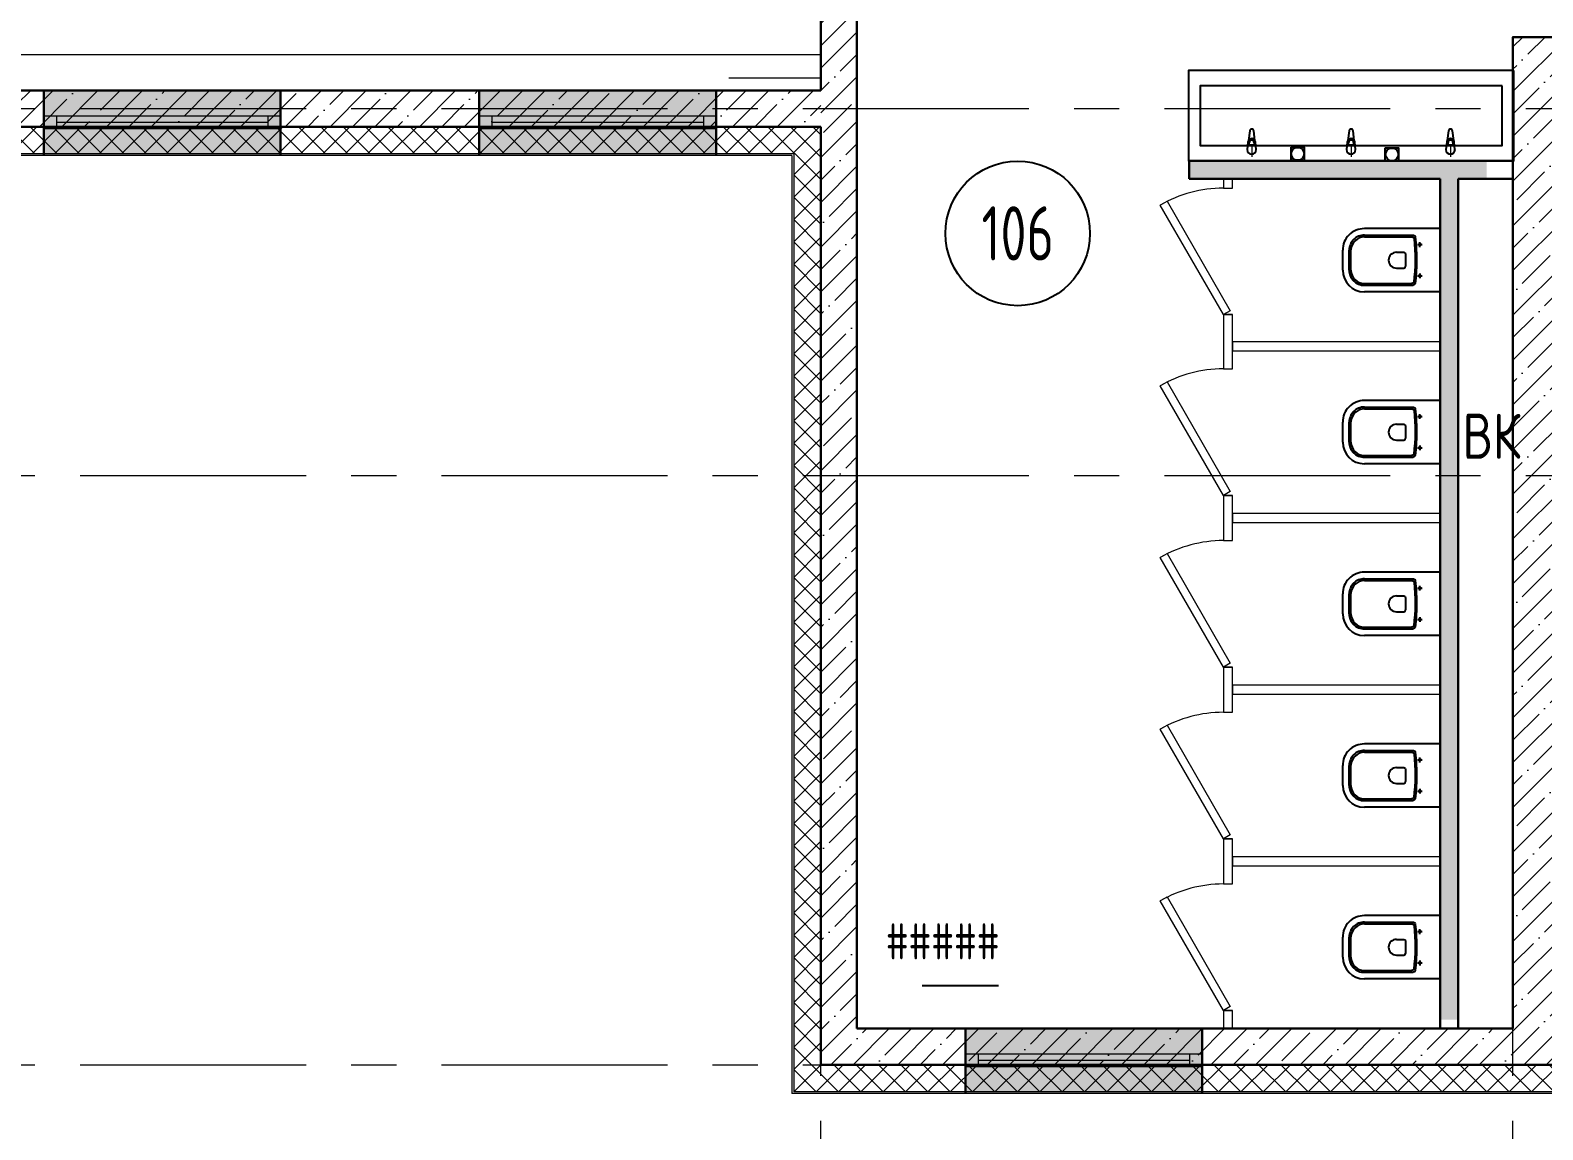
# Model space of a CAD drawing. Header units: millimetres. Extents: x -13407 to 8063098, y -2635 to 109271.
# Drawn here: x 43160 to 51530, y 5890 to 11974 of the extents above; entities that cross this region are included whole.
import ezdxf
from ezdxf.enums import TextEntityAlignment as Align

# ---------------------------------------------------------------- set-up
doc = ezdxf.new("R2010")
doc.units = ezdxf.units.MM
doc.linetypes.add('CENTER', pattern=[2, 1.25, -0.25, 0.25, -0.25])
doc.layers.get('Defpoints').update_dxf_attribs({"color": 6})
for name, color, linetype, lineweight in [('АР_Двери', 5, 'Continuous', 18), ('АР_Маркер экспликации', 239, 'Continuous', 13), ('АР_Навесной фасад', 5, 'Continuous', 5), ('АР_Номер помещения', 1, 'Continuous', 25), ('АР_Окна БЛОК', 250, 'Continuous', 13), ('АР_Оси', 193, 'Continuous', 9), ('АР_Перегородки газоблок', 165, 'Continuous', 30), ('АР_Перегородки газоблок_Штрих', 165, 'Continuous', 5), ('АР_Перегородки сантехнические', 216, 'Continuous', 9), ('АР_Подоконники', 163, 'Continuous', 9), ('АР_Помещения_площадь', 19, 'Continuous', 9), ('АР_Сущ Несущая стена', 202, 'Continuous', 30), ('АР_Утеплитель', 250, 'Continuous', 9), ('АР_Штриховка монолит', 250, 'Continuous', 9), ('ТХ_мебель передв', 250, 'Continuous', 13)]:
    doc.layers.add(name, color=color, linetype=linetype, lineweight=lineweight)
for name, color, linetype in [('АР_Отверстия', 251, 'Continuous'), ('ТХ_дозаторы', 7, 'Continuous'), ('ТХ_сантехника', 253, 'Continuous')]:
    doc.layers.add(name, color=color, linetype=linetype)
doc.layers.get('АР_Маркер экспликации').off()
doc.styles.add('ICOCPEUR', font='isocpeur.ttf')
doc.styles.add('ISOCPEUR', font='isocpeur.ttf', dxfattribs={"width": 0.7})
doc.styles.get("Standard").update_dxf_attribs({"font": 'arial.ttf'})

# ---------------------------------------------------------------- blocks, each defined once
blk = doc.blocks.new('*U321')
at = {"color": 253}
for p, q in [((0, 0), (0, -50)), ((700, 0), (700, -50))]:
    blk.add_line(p, q, dxfattribs=at)
blk.add_lwpolyline([(0, 0), (606.2, 350), (628.1, 312.1), (21.9, -37.9)], close=True, dxfattribs=at)
blk.add_arc((0, 0), 700, 0, 30, dxfattribs=at)
blk = doc.blocks.new('*U315')
at = {"color": 253}
for p, q in [((0, 0), (0, -50)), ((700, 0), (700, -50))]:
    blk.add_line(p, q, dxfattribs=at)
blk.add_lwpolyline([(0, 0), (606.2, 350), (628.1, 312.1), (21.9, -37.9)], close=True, dxfattribs=at)
blk.add_arc((0, 0), 700, 0, 30, dxfattribs=at)
blk = doc.blocks.new('*U316')
at = {"color": 253}
for p, q in [((0, 0), (0, -50)), ((700, 0), (700, -50))]:
    blk.add_line(p, q, dxfattribs=at)
blk.add_lwpolyline([(0, 0), (606.2, 350), (628.1, 312.1), (21.9, -37.9)], close=True, dxfattribs=at)
blk.add_arc((0, 0), 700, 0, 30, dxfattribs=at)
blk = doc.blocks.new('*U317')
at = {"color": 253}
for p, q in [((0, 0), (0, -50)), ((700, 0), (700, -50))]:
    blk.add_line(p, q, dxfattribs=at)
blk.add_lwpolyline([(0, 0), (606.2, 350), (628.1, 312.1), (21.9, -37.9)], close=True, dxfattribs=at)
blk.add_arc((0, 0), 700, 0, 30, dxfattribs=at)
blk = doc.blocks.new('*U318')
at = {"color": 253}
for p, q in [((0, 0), (0, -50)), ((700, 0), (700, -50))]:
    blk.add_line(p, q, dxfattribs=at)
blk.add_lwpolyline([(0, 0), (606.2, 350), (628.1, 312.1), (21.9, -37.9)], close=True, dxfattribs=at)
blk.add_arc((0, 0), 700, 0, 30, dxfattribs=at)
blk = doc.blocks.new('*U413')
h = blk.add_hatch(color=253)
h.dxf.hatch_style = 1
h.paths.add_polyline_path([(-1310, -140), (0, -140), (0, 220), (-1310, 220)])
at = {"color": 253, "lineweight": 30}
for p, q in [((-1310, -140), (-1310, 220)), ((0, -140), (0, 220))]:
    blk.add_line(p, q, dxfattribs=at)
at = {"color": 253}
for p, q in [((0, 220), (-1310, 220)), ((-1310, 70), (0, 70)), ((-1310, 0), (0, 0)), ((-1240, 0), (-1240, 70)), ((-1240, 35), (-70, 35)), ((-70, 0), (-70, 70)), ((-1310, -140), (0, -140)), ((-1310, -140), (-1310, -140)), ((-1310, -140), (-1310, -140)), ((0, -140), (0, -140)), ((0, -140), (0, -140))]:
    blk.add_line(p, q, dxfattribs=at)
blk = doc.blocks.new('*U414')
h = blk.add_hatch(color=253)
h.dxf.hatch_style = 1
h.paths.add_polyline_path([(-1310, -140), (0, -140), (0, 220), (-1310, 220)])
at = {"color": 253, "lineweight": 30}
for p, q in [((-1310, -140), (-1310, 220)), ((0, -140), (0, 220))]:
    blk.add_line(p, q, dxfattribs=at)
at = {"color": 253}
for p, q in [((0, 220), (-1310, 220)), ((-1310, 70), (0, 70)), ((-1310, 0), (0, 0)), ((-1240, 0), (-1240, 70)), ((-1240, 35), (-70, 35)), ((-70, 0), (-70, 70)), ((-1310, -140), (0, -140)), ((-1310, -140), (-1310, -140)), ((-1310, -140), (-1310, -140)), ((0, -140), (0, -140)), ((0, -140), (0, -140))]:
    blk.add_line(p, q, dxfattribs=at)
blk = doc.blocks.new('*U415')
h = blk.add_hatch(color=253)
h.dxf.hatch_style = 1
h.paths.add_polyline_path([(-1310, -140), (0, -140), (0, 220), (-1310, 220)])
at = {"color": 253, "lineweight": 30}
for p, q in [((-1310, -140), (-1310, 220)), ((0, -140), (0, 220))]:
    blk.add_line(p, q, dxfattribs=at)
at = {"color": 253}
for p, q in [((0, 220), (-1310, 220)), ((-1310, 70), (0, 70)), ((-1310, 0), (0, 0)), ((-1240, 0), (-1240, 70)), ((-1240, 35), (-70, 35)), ((-70, 0), (-70, 70)), ((-1310, -140), (0, -140)), ((-1310, -140), (-1310, -140)), ((-1310, -140), (-1310, -140)), ((0, -140), (0, -140)), ((0, -140), (0, -140))]:
    blk.add_line(p, q, dxfattribs=at)
blk = doc.blocks.new('*U569')
at = {"layer": 'Defpoints', "color": 253}
blk.add_line((-15942.6, 1641.5), (-16365, 1641.5), dxfattribs=at)
at = {"layer": 'АР_Номер помещения', "color": 253}
blk.add_circle((-15836.9, 5805.4), 400, dxfattribs=at)
at = {"layer": 'Defpoints', "color": 253, "style": 'ISOCPEUR', "width": 0.7}
blk.add_attdef('ПЛОЩАДЬ_ПОМЕЩЕНИЯ', text='', height=200, dxfattribs=at).set_placement((-15937.8, 1888), align=Align.MIDDLE_RIGHT)
at = {"layer": 'Defpoints', "color": 253, "style": 'ISOCPEUR', "width": 0.7, "flags": 1}
blk.add_attdef('КАТЕГОРИЯ', (-499.2, -2092.2), '', height=250, dxfattribs=at)
at = {"layer": 'АР_Номер помещения', "color": 253, "style": 'ISOCPEUR', "width": 0.7}
blk.add_attdef('НОМЕР_ПОМЕЩЕНИЯ', text='', height=300, dxfattribs=at).set_placement((-15836.9, 5805.4), align=Align.MIDDLE_CENTER)
at = {"layer": 'АР_Помещения_площадь', "color": 253, "lineweight": 30, "width": 0.7, "flags": 104}
blk.add_attdef('ИМЯ_ПОМЕЩЕНИЯ', text='', height=100, dxfattribs=at).set_placement((157.6, 1217.1), align=Align.MIDDLE_CENTER)
blk = doc.blocks.new('унитаз поликлиники')
at = {"color": 253}
for p, q in [((0, 175), (0, -175)), ((0, 175), (420, 175)), ((125.6, 86.7), (99.5, 86.7)), ((112.4, 73.1), (112.4, 100.2)), ((420, 138.7), (149.6, 138.7)), ((420, 129), (156.8, 128.7)), ((191.9, -33.7), (191.9, 33.7)), ((242.4, 43.7), (201.9, 43.7)), ((494, 57.1), (494, -57.1)), ((504, 55), (504, -55)), ((540, 55), (540, -55)), ((112.3, -73), (112.3, -100.1)), ((242.4, -43.7), (201.9, -43.7)), ((125.5, -86.5), (99.4, -86.5)), ((420, -139), (147.9, -138.7)), ((420, -129), (155.2, -128.7)), ((0, -175), (420, -175))]:
    blk.add_line(p, q, dxfattribs=at)
for centre, radius, start, end in [((420, 55), 120, 0, 90), ((420.5, 55.2), 83.5, 359.86187, 90.33349), ((420, 55), 74, 0, 90), ((242.4, 0), 43.7, 270, 90), ((420, -55), 120, 270, 0), ((420, -55), 84, 270, 0), ((420, -55), 74, 270, 358.40182)]:
    blk.add_arc(centre, radius, start, end, dxfattribs=at)
at = {"color": 253, "extrusion": (0, 0, -1)}
for centre, major_axis, ratio, start_param, end_param in [((112.4, 86.8), (3.55, 3.55), 1, 5.504025, 11.78721), ((1158.1, 0), (-731, -726.4), 0.993775, 0.659849, 0.910919), ((984.1, 0), (-23.4, -941.4), 0.89728, 1.422258, 1.677847), ((149.5, 127.3), (-5.6, -10.5), 0.821373, 1.269211, 2.570669), ((154.4, 119.8), (-5.61, -7.72), 0.798093, 1.232924, 2.686723), ((201.9, -33.5), (4.12, -9.49), 0.964797, 0.42926, 1.943413), ((147.9, -127.5), (5.4, -10.4), 0.836443, 0.56114, 1.877577), ((155.2, -117.5), (5.3, -10.4), 0.842984, 0.549902, 1.8819)]:
    blk.add_ellipse(centre, major_axis=major_axis, ratio=ratio, start_param=start_param, end_param=end_param, dxfattribs=at)
at = {"color": 253}
for centre, major_axis, ratio, start_param, end_param in [((201.9, 33.5), (4.12, 9.49), 0.964797, 0.42926, 1.943413), ((112.3, -86.6), (3.54, -3.55), 1, 5.504025, 11.78721)]:
    blk.add_ellipse(centre, major_axis=major_axis, ratio=ratio, start_param=start_param, end_param=end_param, dxfattribs=at)
blk = doc.blocks.new('Из_буфера31843')
at = {"color": 253}
for p, q in [((355.9, 103.6), (351.9, 61.7)), ((365.8, 166.1), (359.2, 113.1)), ((363.3, 86.6), (363.3, 101.5)), ((390.5, 86.6), (363.3, 86.6)), ((394.6, 113.1), (388, 166.1)), ((390.5, 101.5), (390.5, 86.6)), ((401.9, 61.7), (397.9, 103.6)), ((905.9, 103.6), (901.9, 61.7)), ((915.8, 166.1), (909.2, 113.1)), ((913.3, 86.6), (913.3, 101.5)), ((940.5, 86.6), (913.3, 86.6)), ((944.6, 113.1), (938, 166.1)), ((940.5, 101.5), (940.5, 86.6)), ((951.9, 61.7), (947.9, 103.6)), ((1455.8, 103.6), (1451.8, 61.7)), ((1465.7, 166.1), (1459.1, 113.1)), ((1463.2, 86.6), (1463.2, 101.5)), ((1490.4, 86.6), (1463.2, 86.6)), ((1494.5, 113.1), (1487.9, 166.1)), ((1490.4, 101.5), (1490.4, 86.6)), ((1501.8, 61.7), (1497.8, 103.6))]:
    blk.add_line(p, q, dxfattribs=at)
at = {"color": 253, "lineweight": 13, "ltscale": 500}
for p, q in [((376.9, 85), (376.9, 22.5)), ((926.9, 85), (926.9, 22.5)), ((1476.9, 85), (1476.9, 22.5))]:
    blk.add_line(p, q, dxfattribs=at)
at = {"color": 253}
for points in [[(1826.9, 500), (26.9, 500), (26.9, 0), (1826.9, 0)], [(1761.9, 415), (91.9, 415), (91.9, 85), (1761.9, 85)]]:
    blk.add_lwpolyline(points, close=True, dxfattribs=at)
for centre, major_axis, start_param, end_param in [((376.9, 164.7), (-7.91, 7.91), 4.051589, 6.943986), ((926.9, 164.7), (-7.91, 7.91), 4.051589, 6.943986), ((1476.8, 164.7), (-7.91, 7.91), 4.051589, 6.943986), ((376.9, 101.7), (-14.9, -14.9), -1.35736, -0.875625), ((376.9, 101.7), (-14.9, 14.9), 4.498953, 6.496621), ((376.9, 101.5), (-9.62, 9.62), 3.926991, 7.068583), ((376.9, 101.7), (-14.9, 14.9), 4.017217, 4.498953), ((926.9, 101.7), (-14.9, -14.9), -1.35736, -0.875625), ((926.9, 101.7), (-14.9, 14.9), 4.498953, 6.496621), ((926.9, 101.5), (-9.62, 9.62), 3.926991, 7.068583), ((926.9, 101.7), (-14.9, 14.9), 4.017217, 4.498953), ((1476.8, 101.7), (-14.9, -14.9), -1.35736, -0.875625), ((1476.8, 101.7), (-14.9, 14.9), 4.498953, 6.496621), ((1476.8, 101.5), (-9.62, 9.62), 3.926991, 7.068583), ((1476.8, 101.7), (-14.9, 14.9), 4.017217, 4.498953), ((376.9, 61.7), (-17.7, -17.7), -0.785398, 2.356194), ((926.9, 61.7), (-17.7, -17.7), -0.785398, 2.356194), ((1476.8, 61.7), (-17.7, -17.7), -0.785398, 2.356194)]:
    blk.add_ellipse(centre, major_axis=major_axis, ratio=1, start_param=start_param, end_param=end_param, dxfattribs=at)
blk = doc.blocks.new('A$C500e89c7')
at = {"color": 253, "ltscale": 100}
blk.add_circle((-36.5, 37.3), 35.3, dxfattribs=at)
at = {"layer": 'ТХ_дозаторы', "color": 253, "ltscale": 100}
blk.add_lwpolyline([(-73, 74.7), (0, 74.7), (0, 0), (-73, 0)], close=True, dxfattribs=at)

msp = doc.modelspace()

# ---------------------------------------------------------------- hatches: boundary and pattern name
at = {"layer": 'АР_Перегородки газоблок_Штрих', "ltscale": 100}
h = msp.add_hatch(dxfattribs=at)
h.set_pattern_fill('AR-CONC', color=253, scale=30)
h.set_pattern_definition([(50, (211803.85, -55205.68), (215.17805, -18.82564), [22.5, -247.5]), (355, (211803.85, -55205.68), (-41.6254, 225.65764), [18, -198]), (100.45144, (211821.79, -55207.25), (173.55265, 206.832), [19.12206, -210.34263]), (46.1842, (211803.85, -55145.68), (320.1724, -49.6558), [33.75, -371.25]), (96.63564, (211830.53, -55149.82), (280.3986, 292.2356), [28.6831, -315.5141]), (351.18416, (211803.85, -55145.68), (280.3986, 292.2356), [27, -297]), (21, (211833.85, -55160.68), (179.07212, -120.78567), [22.5, -247.5]), (326, (211833.85, -55160.68), (72.9946, 217.545), [18, -198]), (71.45144, (211848.78, -55170.75), (252.06671, 96.75935), [19.12206, -210.34263]), (37.5, (211803.85, -55205.68), (3.647957, 99.868156), [0, -195.6, 0, -201, 0, -198.75]), (7.5, (211803.85, -55205.68), (78.92086, 118.323514), [0, -114.6, 0, -191.1, 0, -75.75]), (327.5, (211736.95, -55205.68), (160.14673, -6.76646), [0, -75, 0, -234, 0, -310.5]), (317.5, (211706.95, -55205.68), (174.95585, 30.0315), [0, -97.5, 0, -155.4, 0, -220.5])])
h.paths.add_polyline_path([(51220, 11251.2), (49574, 11251.2), (49574, 11151.2), (50962.8, 11151.2), (50962.8, 6500), (51062.8, 6500), (51062.8, 11151.2), (51220, 11151.2)])
at = {"layer": 'АР_Утеплитель', "ltscale": 100}
h = msp.add_hatch(dxfattribs=at)
h.set_pattern_fill('ANSI37', color=253, scale=700)
h.set_pattern_definition([(45, (47385, 6100), (-61.87184, 61.87184), []), (135, (47385, 6100), (-61.87184, -61.87184), [])])
h.paths.add_polyline_path([(55415, 3491.3), (55265, 3491.3), (55265, 1960), (55415, 1960)], flags=17)
h.paths.add_polyline_path([(55040, 27630), (55040, 27480), (62165, 27480), (62165, 22790), (62315, 22790), (62315, 27630)])
h.paths.add_polyline_path([(53370, 27630), (53370, 27480), (53889.9, 27480), (53889.9, 27630)])
h.paths.add_polyline_path([(47985, 31445), (47985, 31595), (46215, 31595), (46215, 31445)])
h.paths.add_polyline_path([(47985, 31595), (47985, 31445), (51665, 31445), (51665, 27480), (51855, 27480), (51855, 27630), (51815, 27630), (51815, 31595)])
h.paths.add_polyline_path([(26921.2, 31445), (26921.2, 31595), (26405, 31595), (26405, 31445)])
h.paths.add_polyline_path([(17279.8, 33895), (17429.8, 33895), (17429.8, 35940), (17279.8, 35940)])
h.paths.add_polyline_path([(68665, 6786.4), (68515, 6786.4), (68515, -100), (55415, -100), (55415, 1560), (55265, 1560), (55265, -250), (68665, -250)])
h.paths.add_polyline_path([(68515, 6786.4), (68665, 6786.4), (68665, 7751.7), (68515, 7751.7)])
h.paths.add_polyline_path([(14979.8, 47738.8), (14829.4, 47738.8), (14829.8, 47170), (17959.8, 47170), (17959.8, 44240), (21080, 44240), (21080, 43610), (21230, 43610), (21230, 44390), (18109.8, 44390), (18109.8, 47320), (14979.8, 47320)])
h.paths.add_polyline_path([(39096.5, 11290), (39096.5, 11433), (47535, 11440), (47535, 6250), (55415, 6250), (55415, 3491.3), (55265, 3491.3), (55265, 6100), (47385, 6100), (47385, 11290)])
h.paths.add_polyline_path([(62315, 12645), (62165, 12645), (62165, 9610), (68515, 9610), (68515, 7991.7), (68665, 7991.7), (68665, 9760), (62315, 9760)])
h.paths.add_polyline_path([(62165.1, 14845), (62315, 14845), (62315, 21640), (62165.2, 21640)])
h.paths.add_polyline_path([(62315, 14845), (62165.1, 14845), (62165.1, 12645), (62315, 12645)])
h.paths.add_polyline_path([(17998.2, 36070), (17998.2, 36220), (17279.8, 36220), (17279.8, 35940), (17429.8, 35940), (17429.8, 36070)])
h.paths.add_polyline_path([(17998.2, 36220), (17998.2, 36070), (21230, 36070), (21230, 41910), (21080, 41910), (21080, 36220)])
h.paths.add_polyline_path([(24755, 31445), (24755, 31595), (17429.8, 31595), (17429.8, 32195), (17279.8, 32195), (17279.8, 31445)])
h.paths.add_polyline_path([(43645, 31595), (43645, 31445), (46215, 31445), (46215, 31595)])
h.paths.add_polyline_path([(41875, 31445), (41875, 31595), (26921.2, 31595), (26921.2, 31445)])
h.paths.add_polyline_path([(14829.8, 49378.8), (14979.8, 49378.8), (14979.8, 50520.3), (15129.8, 50520.3), (15129.8, 50670.3), (14829.8, 50670.3)])
h.paths.add_polyline_path([(14829.8, 47738.8), (14829.4, 47738.8), (14979.8, 47738.8)])
at = {"layer": 'АР_Штриховка монолит', "ltscale": 100}
h = msp.add_hatch(dxfattribs=at)
h.set_pattern_fill('ANSI35', color=253, scale=700)
h.set_pattern_definition([(45, (-951587.81, 109999.9), (-123.743687, 123.743687), []), (45, (-951464.07, 109999.9), (-123.743687, 123.743687), [218.75, -43.75, 0, -43.75])])
h.paths.add_polyline_path([(55415, 6450), (51665, 6450), (51665, 11935.7), (51365, 11935.7), (51365, 6450), (47735, 6450), (47735, 13236.3), (51365, 13236.3), (51365, 13065.7), (51665, 13065.7), (51665, 13396.3), (51545.1, 13396.3), (51545.1, 15790), (51665, 15790), (51665, 16702.5), (51365, 16702.5), (51365, 15990), (50176.6, 15990), (50176.6, 15790), (51545.1, 15790), (51545.1, 13396.3), (47735, 13396.3), (47735, 15790), (50190.4, 15790), (50190.4, 15990), (47735, 15990), (47735, 16777.5), (47535, 16777.5), (47535, 15990), (43565, 15990), (43565, 15790), (47535, 15790), (47535, 6250), (55415, 6250)])
h = msp.add_hatch(dxfattribs=at)
h.set_pattern_fill('ANSI35', color=253, scale=700)
h.set_pattern_definition([(45, (-943338.09, 109999.9), (-123.743687, 123.743687), []), (45, (-943214.34, 109999.9), (-123.743687, 123.743687), [218.75, -43.75, 0, -43.75])])
h.paths.add_polyline_path([(47535, 11640), (36555, 11640), (36555, 11440), (47535, 11440)])

# ---------------------------------------------------------------- linework, layer by layer
at = {"layer": 'АР_Навесной фасад', "color": 253, "ltscale": 100}
for p, q in [((47385, 11290), (39096.5, 11290)), ((47375, 11280), (39096.5, 11280)), ((47375, 11280), (47375, 6090)), ((47385, 11290), (47385, 6100)), ((55255, 6090), (47375, 6090)), ((55265, 6100), (47385, 6100))]:
    msp.add_line(p, q, dxfattribs=at)
at = {"layer": 'АР_Оси', "color": 253, "linetype": 'CENTER', "ltscale": 1000}
for p, q in [((47535, -1811.3), (47535, 32496.2)), ((51365, -1811.3), (51365, 32496.2)), ((-12563.8, 11540), (71033.4, 11540)), ((-12563.8, 9510), (71033.4, 9510)), ((-12563.8, 6250), (71033.4, 6250))]:
    msp.add_line(p, q, dxfattribs=at)
at = {"layer": 'АР_Перегородки газоблок', "color": 253, "ltscale": 100}
for points in [[(49574, 11151.2), (49574, 11251.2)], [(49574, 11251.2), (51365, 11251.2)], [(50962.8, 11151.2), (49574, 11151.2)], [(50962.8, 6450), (50962.8, 11151.2)], [(51062.8, 11151.2), (51062.8, 6450)], [(51365, 11151.2), (51062.8, 11151.2)]]:
    msp.add_lwpolyline(points, dxfattribs=at)
at = {"layer": 'АР_Перегородки сантехнические', "color": 253, "lineweight": 0}
for points in [[(49762.8, 11100), (49812.8, 11100), (49812.8, 11150), (49762.8, 11150)], [(49762.8, 10100), (49812.8, 10100), (49812.8, 10400), (49762.8, 10400)], [(50962.8, 10200), (50962.8, 10250), (49812.8, 10250), (49812.8, 10200)], [(49762.8, 9150), (49812.8, 9150), (49812.8, 9400), (49762.8, 9400)], [(50962.8, 9250), (50962.8, 9300), (49812.8, 9300), (49812.8, 9250)], [(49762.8, 8200), (49812.8, 8200), (49812.8, 8450), (49762.8, 8450)], [(50962.8, 8300), (50962.8, 8350), (49812.8, 8350), (49812.8, 8300)], [(49762.8, 7250), (49812.8, 7250), (49812.8, 7500), (49762.8, 7500)], [(50962.8, 7350), (50962.8, 7400), (49812.8, 7400), (49812.8, 7350)], [(49762.8, 6450), (49812.8, 6450), (49812.8, 6550), (49762.8, 6550)]]:
    msp.add_lwpolyline(points, close=True, dxfattribs=at)
at = {"layer": 'АР_Подоконники', "color": 253, "ltscale": 100}
msp.add_line((39738.4, 11840), (47535, 11840), dxfattribs=at)
at = {"layer": 'АР_Сущ Несущая стена', "color": 253, "ltscale": 100}
for p, q in [((47535, 11640), (47535, 15790)), ((47735, 6450), (47735, 13236.3)), ((51365, 11935.7), (51365, 6450.1)), ((51365, 11935.7), (51665, 11935.7)), ((36557, 11640), (47535, 11640)), ((36557, 11440), (47535, 11440)), ((47535, 6250), (47535, 11440)), ((51365, 6450), (47735, 6450)), ((55415, 6250), (47535, 6250))]:
    msp.add_line(p, q, dxfattribs=at)
at = {"layer": 'ТХ_мебель передв', "color": 253, "ltscale": 100}
msp.add_line((47025, 11710), (47535, 11710), dxfattribs=at)

# ---------------------------------------------------------------- block references
at = {"layer": 'АР_Двери', "color": 253, "lineweight": 30, "rotation": 90.00000000000001}
for name, p in [('*U318', (49762.8, 10400)), ('*U317', (49762.8, 9400)), ('*U316', (49762.8, 8450)), ('*U315', (49762.8, 7500)), ('*U321', (49762.8, 6550))]:
    msp.add_blockref(name, p, dxfattribs=at)
at = {"layer": 'АР_Маркер экспликации', "color": 253}
ref = msp.add_blockref('*U569', (64461.4, 5044.2), dxfattribs=at)
ref.add_attrib('НОМЕР_ПОМЕЩЕНИЯ', '106', dxfattribs={"layer": 'АР_Номер помещения', "color": 253, "height": 300, "style": 'ISOCPEUR', "width": 0.7}).set_placement((48624.6, 10849.6), align=Align.MIDDLE_CENTER)
ref.add_attrib('ПЛОЩАДЬ_ПОМЕЩЕНИЯ', '#####', dxfattribs={"layer": 'Defpoints', "color": 253, "height": 200, "style": 'ISOCPEUR', "width": 0.7}).set_placement((48523.7, 6932.2), align=Align.MIDDLE_RIGHT)
at = {"layer": 'АР_Окна БЛОК', "color": 253, "xscale": -1, "rotation": 180}
for name, p in [('*U413', (44545, 11500)), ('*U414', (46955, 11500)), ('*U415', (49645, 6310))]:
    msp.add_blockref(name, p, dxfattribs=at)
at = {"layer": 'ТХ_дозаторы', "color": 253, "ltscale": 100}
for p in [(50210.3, 11252.5), (50731.8, 11248.9)]:
    msp.add_blockref('A$C500e89c7', p, dxfattribs=at)
at = {"layer": 'ТХ_сантехника', "color": 253}
msp.add_blockref('Из_буфера31843', (49542.6, 11251.2), dxfattribs=at)
at = {"layer": 'ТХ_сантехника', "color": 253, "rotation": 180}
for p in [(50962.8, 10701.2), (50962.8, 9750), (50962.8, 9750), (50962.8, 8800), (50962.8, 8800), (50962.8, 7850), (50962.8, 7850), (50962.8, 6900), (50962.8, 6900)]:
    msp.add_blockref('унитаз поликлиники', p, dxfattribs=at)

# ---------------------------------------------------------------- texts
at = {"layer": 'АР_Отверстия', "color": 253, "ltscale": 100, "insert": (51246.5, 9727.6), "char_height": 250, "attachment_point": 5, "line_spacing_factor": 0.7, "style": 'ICOCPEUR'}
msp.add_mtext('\\A1;{\\W0.8;ВК}', dxfattribs=at)

doc.saveas('drawing.dxf')
